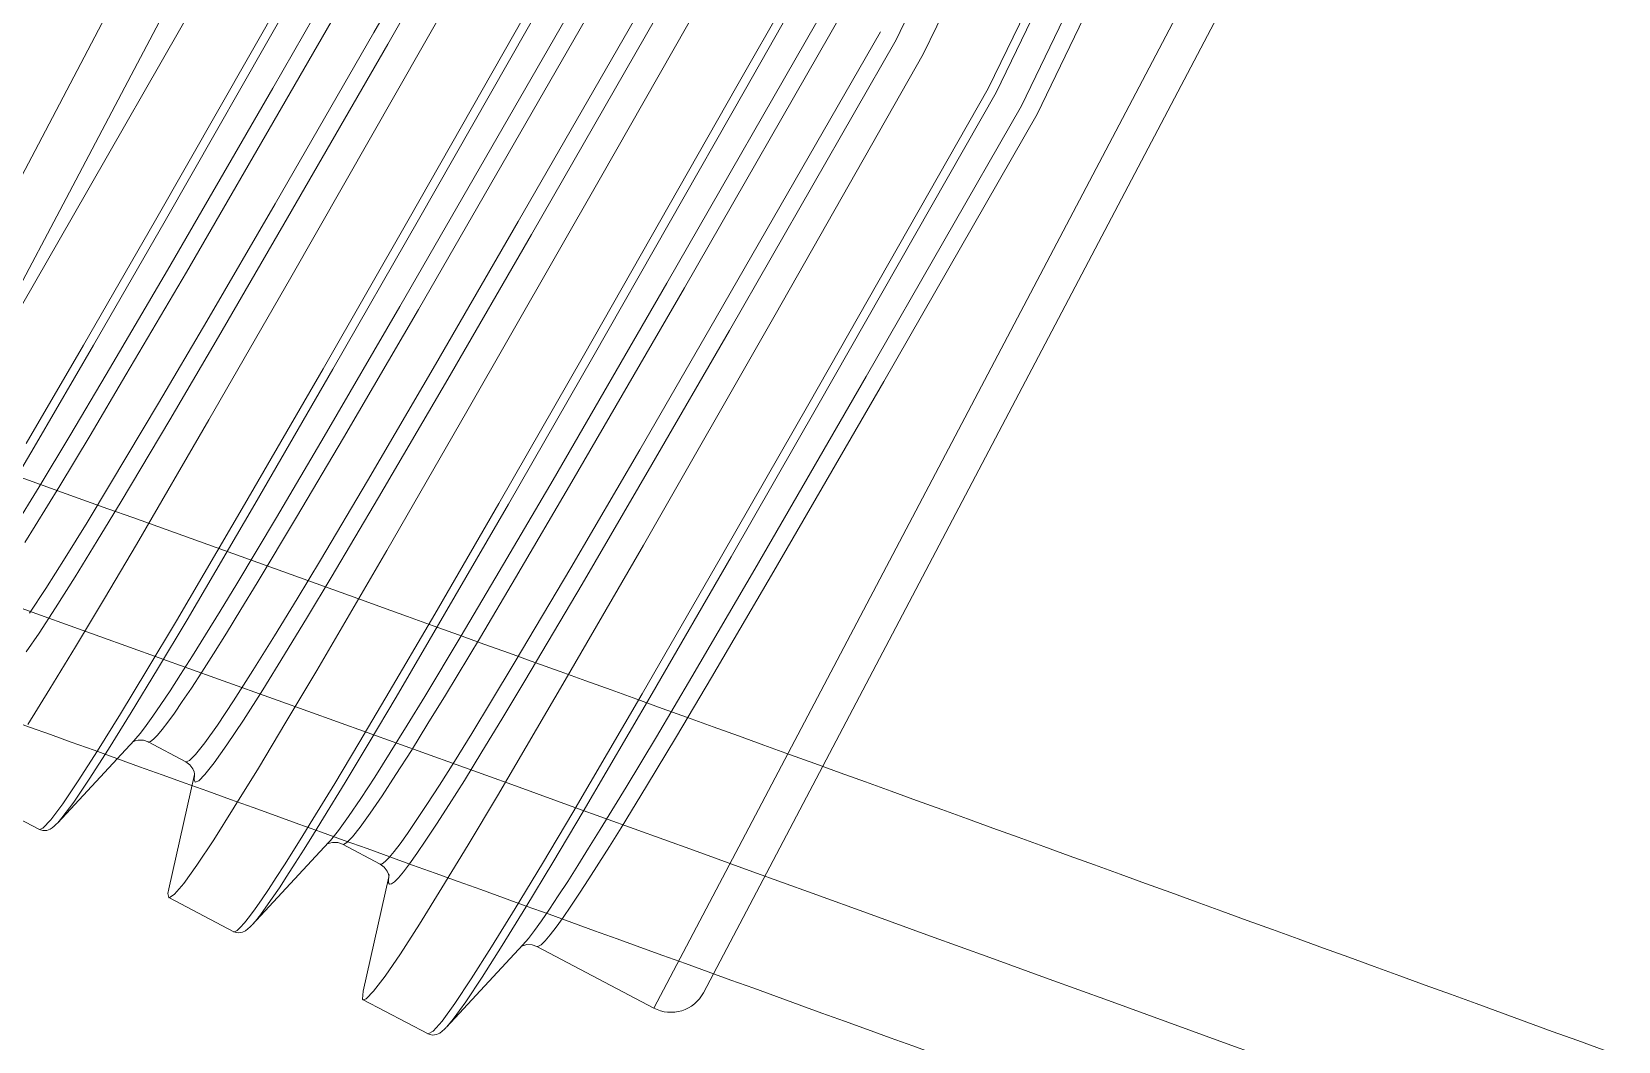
# Model space of a CAD drawing. Header units: metres. Extents: x 1628 to 1845, y 824 to 931.
# Drawn here: x 1653.5112 to 1653.5749, y 914.2923 to 914.3328 of the extents above; entities that cross this region are included whole.
import ezdxf

# ---------------------------------------------------------------- set-up
doc = ezdxf.new("R2010")
doc.units = ezdxf.units.M
doc.header["$LTSCALE"] = 0.15
doc.layers.add('hidrosanitário', color=26, linetype='Continuous', lineweight=0)

msp = doc.modelspace()

# ---------------------------------------------------------------- linework, layer by layer
at = {"layer": 'hidrosanitário', "linetype": 'Continuous'}
for p, q in [((1653.55432334731, 914.3280807217934), (1653.572456048386, 914.362523846971)), ((1653.555623087883, 914.3273964689229), (1653.573071536061, 914.3605398534755)), ((1653.551739885473, 914.3446275087972), (1653.545911002907, 914.3325094292825)), ((1653.555971254081, 914.3436701332143), (1653.549605564336, 914.3305644147795)), ((1653.556232593618, 914.3434028942606), (1653.549919606285, 914.330399086321)), ((1653.547000852374, 914.3319356743023), (1653.552260752908, 914.3427593247002)), ((1653.527549577315, 914.3421758645982), (1653.520894633014, 914.330574959713)), ((1653.528177722959, 914.3418451751681), (1653.52159705978, 914.330387277198)), ((1653.524954806159, 914.3328066051008), (1653.529685970262, 914.3410511532156)), ((1653.550944906762, 914.3298593133775), (1653.556374866956, 914.341145121688)), ((1653.525508938753, 914.3323372421673), (1653.530314116141, 914.3407204636758)), ((1653.55157305327, 914.3295286235061), (1653.5569325918, 914.3406825595277)), ((1653.526369396554, 914.3253428190033), (1653.534008686069, 914.3387754446981)), ((1653.526741073471, 914.3252850224471), (1653.534322722682, 914.3386101190495)), ((1653.535348020773, 914.3380703473615), (1653.526000065335, 914.3218042307178)), ((1653.535976166394, 914.3377396579442), (1653.526737746318, 914.3216835228181)), ((1653.530747788324, 914.3252171876834), (1653.537484413697, 914.3369456359915)), ((1653.531276128226, 914.3246988306123), (1653.53811256011, 914.3366149461706)), ((1653.528946912038, 914.3358200938733), (1653.521622643282, 914.3229670677665)), ((1653.539202384299, 914.3360412044976), (1653.534051302235, 914.3269755874082)), ((1653.514957857641, 914.3306106862824), (1653.51740476006, 914.3352585854545)), ((1653.518188568931, 914.3347194830553), (1653.512851534445, 914.3253763533585)), ((1653.516186415578, 914.3252780270236), (1653.521511833657, 914.3346110341006)), ((1653.516571271945, 914.3252452436204), (1653.521867939376, 914.3345235023885)), ((1653.539524963214, 914.3306511464202), (1653.541807147224, 914.3346699181452)), ((1653.539864578327, 914.330532691582), (1653.5421211834, 914.3345045927267)), ((1653.514464965034, 914.333980158548), (1653.511489266048, 914.3283278085637)), ((1653.543146464174, 914.3339648301553), (1653.536713903534, 914.3227502996483)), ((1653.543774609829, 914.3336341407198), (1653.537413408378, 914.3225570708414)), ((1653.52098969448, 914.3259305978656), (1653.524954806159, 914.3328066051008)), ((1653.538689690108, 914.321360527375), (1653.545282857133, 914.3328401187673)), ((1653.539219699376, 914.320845374235), (1653.545911002907, 914.3325094292825)), ((1653.521493042344, 914.3253647684423), (1653.525508938753, 914.3323372421673)), ((1653.547000852374, 914.3319356743023), (1653.541054664175, 914.3214733223931)), ((1653.512605260006, 914.3261419193559), (1653.514957857641, 914.3306106862824)), ((1653.533363772033, 914.3198291233639), (1653.539524963214, 914.3306511464202)), ((1653.520894633014, 914.330574959713), (1653.516670458334, 914.3232724003028)), ((1653.52159705978, 914.330387277198), (1653.517428285286, 914.3231899510574)), ((1653.533734695571, 914.3197706890619), (1653.539864578327, 914.330532691582)), ((1653.542403858118, 914.3178988200762), (1653.549605564336, 914.3305644147795)), ((1653.542772088154, 914.3178346199747), (1653.549919606285, 914.330399086321)), ((1653.550944906762, 914.3298593133775), (1653.544713958563, 914.3189951879422)), ((1653.551573053265, 914.3295286234957), (1653.545410965372, 914.3187971923312)), ((1653.511489266048, 914.3283278085637), (1653.508670897034, 914.3229743073757)), ((1653.55432334731, 914.3280807217934), (1653.536190646234, 914.293637596616)), ((1653.534051302235, 914.3269755874082), (1653.528689281106, 914.3175849954996)), ((1653.555623087883, 914.3273964689229), (1653.538174639704, 914.2942530843702)), ((1653.510376557846, 914.3219084922932), (1653.512605260006, 914.3261419193559)), ((1653.518252104524, 914.3212235781157), (1653.52098969448, 914.3259305978656)), ((1653.512851534445, 914.3253763533585), (1653.509662905121, 914.3198492647091)), ((1653.513298345956, 914.3202578185151), (1653.516186415578, 914.3252780270236)), ((1653.513696660081, 914.3202509764978), (1653.516571271945, 914.3252452436204)), ((1653.518721004778, 914.3205923166142), (1653.521493042344, 914.3253647684423)), ((1653.522914475524, 914.3193071596856), (1653.526369396554, 914.3253428190033)), ((1653.523305622822, 914.3192862703377), (1653.526741073471, 914.3252850224471)), ((1653.527429311411, 914.3194830412881), (1653.530747788324, 914.3252171876834)), ((1653.527915486135, 914.3188845908458), (1653.531276128226, 914.3246988306123)), ((1653.516670458334, 914.3232724003028), (1653.514215821941, 914.3190800743623)), ((1653.517428285286, 914.3231899510574), (1653.515005935755, 914.3190589558749)), ((1653.521622643282, 914.3229670677665), (1653.518334965917, 914.3172518370386)), ((1653.536713903534, 914.3227502996483), (1653.532142591537, 914.3148471176582)), ((1653.537413408378, 914.3225570708414), (1653.532902035626, 914.314767744844)), ((1653.526000065335, 914.3218042307178), (1653.522961073563, 914.3165852459997)), ((1653.526737746318, 914.3216835228181), (1653.523738694313, 914.316540405619)), ((1653.516314956054, 914.3179278014554), (1653.518252104524, 914.3212235781157)), ((1653.535622168091, 914.3160563063475), (1653.538689690108, 914.321360527375)), ((1653.541054664175, 914.3214733223931), (1653.535769972081, 914.3122296172396)), ((1653.516759930807, 914.3172510911045), (1653.518721004778, 914.3205923166142)), ((1653.53611314445, 914.3154670040967), (1653.539219699376, 914.320845374235)), ((1653.511001367506, 914.3163031883814), (1653.513298345956, 914.3202578185151)), ((1653.51141039766, 914.3163169873151), (1653.513696660081, 914.3202509764978)), ((1653.529963196029, 914.3138982185765), (1653.533363772033, 914.3198291233639)), ((1653.530351142497, 914.313872445543), (1653.533734695571, 914.3197706890619)), ((1653.519766009371, 914.3138558107223), (1653.522914475524, 914.3193071596856)), ((1653.520173806866, 914.3138665589347), (1653.523305622822, 914.3192862703377)), ((1653.52469237084, 914.3148033034388), (1653.527429311411, 914.3194830412881)), ((1653.514215821941, 914.3190800743623), (1653.512754028326, 914.3166146954522)), ((1653.515005935755, 914.3190589558749), (1653.513563381726, 914.3166301235599)), ((1653.525144451135, 914.314140090557), (1653.527915486135, 914.3188845908458)), ((1653.544713958563, 914.3189951879422), (1653.540246833167, 914.3112669539184)), ((1653.545410965372, 914.3187971923312), (1653.541002362588, 914.3111801253274)), ((1653.514390746117, 914.3147015610407), (1653.516314956054, 914.3179278014554)), ((1653.538907613212, 914.3117861006858), (1653.542403858118, 914.3178988200762)), ((1653.514812509935, 914.3139807663133), (1653.516759930807, 914.3172510911045)), ((1653.518334965917, 914.3172518370386), (1653.515426189254, 914.312256329436)), ((1653.528689281106, 914.3175849954996), (1653.525475176247, 914.3120095159888)), ((1653.539295225336, 914.3117587162446), (1653.542772088154, 914.3178346199747)), ((1653.512754028326, 914.3166146954522), (1653.511520949247, 914.3145632414128)), ((1653.513563381726, 914.3166301235599), (1653.512346522527, 914.314609479442)), ((1653.522961073563, 914.3165852459997), (1653.521048393993, 914.3133421635448)), ((1653.509599195208, 914.3132392405853), (1653.51141039766, 914.3163169873151)), ((1653.523738694313, 914.316540405619), (1653.521851188996, 914.3133451409271)), ((1653.532851006892, 914.3113099630359), (1653.535622168091, 914.3160563063475)), ((1653.53330738111, 914.3106549308341), (1653.53611314445, 914.3154670040967)), ((1653.513443510986, 914.3131405766039), (1653.514390746117, 914.3147015610407)), ((1653.522809352057, 914.3116290522071), (1653.52469237084, 914.3148033034388)), ((1653.532142591537, 914.3148471176582), (1653.529852715458, 914.310936905204)), ((1653.532902035626, 914.314767744844), (1653.530642277832, 914.3109147441162)), ((1653.511520949247, 914.3145632414128), (1653.510520891578, 914.3129276979348)), ((1653.512346522527, 914.314609479442), (1653.5113595977, 914.3129988820242)), ((1653.523238524355, 914.3109223254833), (1653.525144451135, 914.314140090557)), ((1653.513854139306, 914.3123986305895), (1653.514812509935, 914.3139807663133)), ((1653.517032801055, 914.3091924882133), (1653.519766009371, 914.3138558107223)), ((1653.517454431083, 914.3092295099814), (1653.520173806866, 914.3138665589347)), ((1653.527393226705, 914.3094558197893), (1653.529963196029, 914.3138982185765)), ((1653.527793948341, 914.309454582115), (1653.530351142497, 914.313872445543)), ((1653.5113595977, 914.3129988820242), (1653.510945109542, 914.3123331052298)), ((1653.512564871063, 914.311717453922), (1653.513443510986, 914.3131405766039)), ((1653.521048393993, 914.3133421635448), (1653.519449414957, 914.3106724740226)), ((1653.521851188996, 914.3133451409271), (1653.520273248708, 914.3107154143679)), ((1653.512965433389, 914.3109563862145), (1653.513854139306, 914.3123986305895)), ((1653.515426189254, 914.312256329436), (1653.514140373818, 914.3100787804033)), ((1653.535769972081, 914.3122296172396), (1653.532633696851, 914.3068019753641)), ((1653.511787297041, 914.3104877645487), (1653.512564871063, 914.311717453922)), ((1653.521870837183, 914.3100688996715), (1653.522809352057, 914.3116290522071)), ((1653.525475176247, 914.3120095159888), (1653.522658848133, 914.3071896147071)), ((1653.535719786905, 914.306259342685), (1653.538907613212, 914.3117861006858)), ((1653.53612454987, 914.3062645344503), (1653.539295225336, 914.3117587162446)), ((1653.512179263724, 914.3097103640009), (1653.512965433389, 914.3109563862145)), ((1653.522288837114, 914.3093409529733), (1653.523238524355, 914.3109223254833)), ((1653.529852715458, 914.310936905204), (1653.528419532976, 914.3085186807607)), ((1653.530642277832, 914.3109147441162), (1653.5292279572, 914.3085323489208)), ((1653.530588669939, 914.3074915681459), (1653.532851006892, 914.3113099630359)), ((1653.540246833167, 914.3112669539184), (1653.537713408464, 914.30693702184)), ((1653.541002362588, 914.3111801253274), (1653.538502240159, 914.306913453682)), ((1653.511133969201, 914.309488773288), (1653.511787297041, 914.3104877645487)), ((1653.519449414957, 914.3106724740226), (1653.518782458175, 914.309575713075)), ((1653.520273248708, 914.3107154143679), (1653.519615057242, 914.309635303568)), ((1653.531017491442, 914.3067841941056), (1653.53330738111, 914.3106549308341)), ((1653.51151906054, 914.3086983077624), (1653.512179263724, 914.3097103640009)), ((1653.514140373818, 914.3100787804033), (1653.512979370146, 914.3081383117246)), ((1653.518782458175, 914.309575713075), (1653.518194524607, 914.3086204495476)), ((1653.519615057242, 914.309635303568), (1653.519034840661, 914.3086946988251)), ((1653.520962347174, 914.308579137321), (1653.521870837183, 914.3100688996715)), ((1653.515844937893, 914.3072003236762), (1653.517032801055, 914.3091924882133)), ((1653.516272281083, 914.3072481961328), (1653.517454431083, 914.3092295099814)), ((1653.521369751293, 914.3078310656097), (1653.522288837114, 914.3093409529733)), ((1653.52543515785, 914.3061093584834), (1653.527393226705, 914.3094558197893)), ((1653.525845878323, 914.3061272781522), (1653.527793948341, 914.309454582115)), ((1653.511002024707, 914.3079427647333), (1653.51151906054, 914.3086983077624)), ((1653.518194524607, 914.3086204495476), (1653.517669729307, 914.3077796778521)), ((1653.519034840661, 914.3086946988251), (1653.518516921006, 914.3078669877)), ((1653.520097464243, 914.307187706981), (1653.520962347174, 914.308579137321)), ((1653.528419532976, 914.3085186807607), (1653.526996965148, 914.3061529580104)), ((1653.5292279572, 914.3085323489208), (1653.527824098324, 914.3062021668752)), ((1653.512979370146, 914.3081383117246), (1653.511951311774, 914.3064503730807)), ((1653.517669729307, 914.3077796778521), (1653.517194046883, 914.307030405862)), ((1653.518516921006, 914.3078669877), (1653.518047455266, 914.307129524299)), ((1653.520495058622, 914.3064210016369), (1653.521369751293, 914.3078310656097)), ((1653.51478749816, 914.3054559081538), (1653.515844937893, 914.3072003236762)), ((1653.515219687229, 914.3055129839636), (1653.516272281083, 914.3072481961328)), ((1653.517194046883, 914.307030405862), (1653.516771880624, 914.3063791804357)), ((1653.518047455266, 914.307129524299), (1653.517630787784, 914.3064887437636)), ((1653.519326189607, 914.3059806626416), (1653.520097464243, 914.307187706981)), ((1653.522658848133, 914.3071896147071), (1653.521425464074, 914.3051116592474)), ((1653.529675307985, 914.3059733409186), (1653.530588669939, 914.3074915681459)), ((1653.511951311774, 914.3064503730807), (1653.511063304202, 914.3050284613907)), ((1653.517630787784, 914.3064887437636), (1653.517266195637, 914.3059426823593)), ((1653.519715382515, 914.3051979969614), (1653.520495058622, 914.3064210016369)), ((1653.532633696851, 914.3068019753641), (1653.529913509145, 914.3021646931034)), ((1653.530093269103, 914.3052453361606), (1653.531017491442, 914.3067841941056)), ((1653.537713408464, 914.30693702184), (1653.536290765704, 914.3045352614249)), ((1653.538502240159, 914.306913453682), (1653.537098310903, 914.3045472412664)), ((1653.516402498711, 914.3058240207374), (1653.516083188981, 914.3053597447777)), ((1653.516771880624, 914.3063791804357), (1653.516402498711, 914.3058240207374)), ((1653.517266195637, 914.3059426823593), (1653.516951002251, 914.3054862256158)), ((1653.5186757912, 914.3050039666605), (1653.519326189607, 914.3059806626416)), ((1653.524349190449, 914.3042751709427), (1653.52543515785, 914.3061093584834)), ((1653.52476565026, 914.3043040422835), (1653.525845878323, 914.3061272781522)), ((1653.526996965148, 914.3061529580104), (1653.526288624105, 914.304993766634)), ((1653.527824098324, 914.3062021668752), (1653.527125061622, 914.3050606495099)), ((1653.528880958814, 914.3046692515927), (1653.529675307985, 914.3059733409186)), ((1653.532932601703, 914.3014935767192), (1653.535719786905, 914.306259342685)), ((1653.533351746527, 914.3015260849575), (1653.53612454987, 914.3062645344503)), ((1653.51386781785, 914.3039731689714), (1653.51478749816, 914.3054559081538)), ((1653.514303949002, 914.3040377313528), (1653.515219687229, 914.3055129839636)), ((1653.516083188981, 914.3053597447777), (1653.515813105236, 914.3049836242819)), ((1653.516684373473, 914.3051166681398), (1653.516458329266, 914.3048215331244)), ((1653.516951002251, 914.3054862256158), (1653.516684373473, 914.3051166681398)), ((1653.519058315778, 914.3042086294868), (1653.519715382515, 914.3051979969614)), ((1653.529289651301, 914.303923639955), (1653.530093269103, 914.3052453361606)), ((1653.515584162817, 914.304682983754), (1653.51539183605, 914.3044513249565)), ((1653.515813105236, 914.3049836242819), (1653.515584162817, 914.304682983754)), ((1653.516268401207, 914.3045944310352), (1653.516113761313, 914.3044344173493)), ((1653.516458329266, 914.3048215331244), (1653.516268401207, 914.3045944310352)), ((1653.518164028495, 914.30428422464), (1653.5186757912, 914.3050039666605)), ((1653.521425464074, 914.3051116592474), (1653.520320499605, 914.3032776372197)), ((1653.526288624105, 914.304993766634), (1653.525611627262, 914.3039026833897)), ((1653.527125061622, 914.3050606495099), (1653.526456940877, 914.3039864266093)), ((1653.528183390641, 914.3035410884784), (1653.528880958814, 914.3046692515927)), ((1653.536290765704, 914.3045352614249), (1653.535074408857, 914.302507917198)), ((1653.537098310903, 914.3045472412664), (1653.535897946525, 914.3025502762603)), ((1653.515335353064, 914.304388859845), (1653.512264269044, 914.3010814055133)), ((1653.513092137366, 914.3027639600662), (1653.51386781785, 914.3039731689714)), ((1653.513531276383, 914.3028342345197), (1653.514303949002, 914.3040377313528)), ((1653.515292502899, 914.3043328401732), (1653.51527118378, 914.304319778751)), ((1653.515368853174, 914.3043664794509), (1653.515292502899, 914.3043328401732)), ((1653.51539183605, 914.3044513249565), (1653.515335353064, 914.304388859845)), ((1653.515497688288, 914.3043964572171), (1653.515368853174, 914.3043664794509)), ((1653.515702049248, 914.3043897911643), (1653.515497688288, 914.3043964572171)), ((1653.515894079994, 914.304322796701), (1653.515702049248, 914.3043897911643)), ((1653.515893854461, 914.3043229120785), (1653.517402101746, 914.3035288901356)), ((1653.515909313911, 914.3043176776446), (1653.515894070552, 914.3043227989815)), ((1653.515993587775, 914.3043413401558), (1653.515909313911, 914.3043176776446)), ((1653.516113761313, 914.3044344173493), (1653.515993587775, 914.3043413401558)), ((1653.517797097767, 914.3038235763761), (1653.518164028495, 914.30428422464)), ((1653.51854178892, 914.3034798329154), (1653.519058315778, 914.3042086294868)), ((1653.52338237956, 914.3026612372016), (1653.524349190449, 914.3042751709427)), ((1653.523804043529, 914.3027000072598), (1653.52476565026, 914.3043040422835)), ((1653.525611627262, 914.3039026833897), (1653.524985991091, 914.3029147534426)), ((1653.526456940877, 914.3039864266093), (1653.525839482274, 914.30301403056)), ((1653.528584124043, 914.302780357023), (1653.529289651301, 914.303923639955)), ((1653.517399501566, 914.3035303586121), (1653.51740187618, 914.3035290096138)), ((1653.517565554784, 914.3034088820286), (1653.517401869937, 914.3035290431176)), ((1653.51740187618, 914.3035290096138), (1653.517414734705, 914.3035242314781)), ((1653.517414734705, 914.3035242314781), (1653.517552950561, 914.3035818120188)), ((1653.517552950561, 914.3035818120188), (1653.517797097767, 914.3038235763761)), ((1653.517686782442, 914.3032442612382), (1653.517565554784, 914.3034088820286)), ((1653.517735103741, 914.3031209360274), (1653.517686782442, 914.3032442612382)), ((1653.518171984413, 914.3030137242379), (1653.51854178892, 914.3034798329154)), ((1653.520320499605, 914.3032776372197), (1653.519351654924, 914.3017021751753)), ((1653.52758435321, 914.3025898484116), (1653.528183390641, 914.3035410884784)), ((1653.512465596572, 914.3018380417145), (1653.513092137366, 914.3027639600662)), ((1653.512906786051, 914.3019122096657), (1653.513531276383, 914.3028342345197)), ((1653.51672177346, 914.2984248750636), (1653.51775193681, 914.30301376427)), ((1653.517750636498, 914.3030387586919), (1653.517735103741, 914.3031209360274)), ((1653.517752591449, 914.3029950022433), (1653.517736235674, 914.3028043518668)), ((1653.517736235674, 914.3028043518668), (1653.517788375093, 914.3027120112863)), ((1653.517752683202, 914.3029994172189), (1653.517750636498, 914.3030387586919)), ((1653.517755233873, 914.3030159780064), (1653.517752584455, 914.3029946656832)), ((1653.517752584455, 914.3029946656832), (1653.517752683202, 914.3029994172189)), ((1653.517788375093, 914.3027120112863), (1653.517926553131, 914.3027695203255)), ((1653.517926553131, 914.3027695203255), (1653.518171984413, 914.3030137242379)), ((1653.522509627662, 914.3012259154111), (1653.52338237956, 914.3026612372016)), ((1653.522936005884, 914.3012736300843), (1653.523804043529, 914.3027000072598)), ((1653.524985991091, 914.3029147534426), (1653.524424114971, 914.3020520071759)), ((1653.525839482274, 914.30301403056), (1653.525284917472, 914.3021651728116)), ((1653.527080363833, 914.3018072126456), (1653.52758435321, 914.3025898484116)), ((1653.527978434091, 914.301816478973), (1653.528584124043, 914.302780357023)), ((1653.511531494211, 914.3008096041253), (1653.5089267562, 914.3021808773619)), ((1653.524424114971, 914.3020520071759), (1653.523936719826, 914.3013330255912)), ((1653.525284917472, 914.3021651728116), (1653.524803821301, 914.3014581568641)), ((1653.529913509145, 914.3021646931034), (1653.528734154021, 914.3001893657834)), ((1653.535074408857, 914.302507917198), (1653.534034303419, 914.300802555555)), ((1653.535897946525, 914.3025502762603), (1653.534871496713, 914.3008708546495)), ((1653.511992185207, 914.301202986886), (1653.512465596572, 914.3018380417145)), ((1653.512434451945, 914.3012791997426), (1653.512906786051, 914.3019122096657)), ((1653.519351654924, 914.3017021751753), (1653.518525577643, 914.3003979002765)), ((1653.523936719826, 914.3013330255912), (1653.523532262659, 914.3007716800394)), ((1653.524803821301, 914.3014581568641), (1653.524404535229, 914.3009066342065)), ((1653.526656294789, 914.301166593383), (1653.527080363833, 914.3018072126456)), ((1653.527469028462, 914.3010235537522), (1653.527978434091, 914.301816478973)), ((1653.531714289093, 914.2994436658914), (1653.532932601703, 914.3014935767192)), ((1653.53213944442, 914.2994875903587), (1653.533351746527, 914.3015260849575)), ((1653.511528785222, 914.3008111533588), (1653.51153149393, 914.3008096042736)), ((1653.511674039175, 914.300765064012), (1653.511528876321, 914.3008111871557)), ((1653.51153149393, 914.3008096042736), (1653.511674689187, 914.3008640956509)), ((1653.511831371891, 914.3007744734873), (1653.511674039175, 914.300765064012)), ((1653.511674689187, 914.3008640956509), (1653.511992185207, 914.301202986886)), ((1653.511957849585, 914.3008234093313), (1653.511831371891, 914.3007744734873)), ((1653.512047851856, 914.3008808925633), (1653.511957849585, 914.3008234093313)), ((1653.512124589685, 914.3009433479133), (1653.512047851856, 914.3008808925633)), ((1653.512203541647, 914.3010181488171), (1653.512124589685, 914.3009433479133)), ((1653.512264073863, 914.3010812343236), (1653.512203541647, 914.3010181488171)), ((1653.512264220156, 914.3010813528415), (1653.512434451945, 914.3012791997426)), ((1653.522105944028, 914.3005714569458), (1653.522509627662, 914.3012259154111)), ((1653.522534484119, 914.3006232684043), (1653.522936005884, 914.3012736300843)), ((1653.523532262659, 914.3007716800394), (1653.523213231832, 914.300372050373)), ((1653.524404535229, 914.3009066342065), (1653.524089511676, 914.3005146156634)), ((1653.526302389896, 914.3006503050683), (1653.526656294789, 914.301166593383)), ((1653.527040582575, 914.3003746195436), (1653.527469028462, 914.3010235537522)), ((1653.534034303419, 914.300802555555), (1653.533569939091, 914.3000530390409)), ((1653.534871496713, 914.3008708546495), (1653.534413217675, 914.3001328975661)), ((1653.518525577643, 914.3003979002765), (1653.517847811388, 914.2993753426558)), ((1653.523133796846, 914.3002833429935), (1653.520062648209, 914.2969758190447)), ((1653.521724629096, 914.2999604556444), (1653.522105944028, 914.3005714569458)), ((1653.522155186255, 914.3000160880599), (1653.522534484119, 914.3006232684043)), ((1653.523091027873, 914.3002273703019), (1653.523069627634, 914.3002142619766)), ((1653.523167403309, 914.3002610084748), (1653.523091027873, 914.3002273703019)), ((1653.523213231832, 914.300372050373), (1653.523133796846, 914.3002833429935)), ((1653.523296211224, 914.3002909630231), (1653.523167403309, 914.3002610084748)), ((1653.523500400707, 914.3002843044778), (1653.523296211224, 914.3002909630231)), ((1653.523692481034, 914.3002173098805), (1653.523500400707, 914.3002843044778)), ((1653.523692492216, 914.3002172930915), (1653.523690753329, 914.3002182426924)), ((1653.523692297891, 914.3002173948566), (1653.525200545201, 914.2994233729007)), ((1653.523728177688, 914.3002117263), (1653.523692492216, 914.3002172930915)), ((1653.523865071836, 914.3002876881321), (1653.523728177688, 914.3002117263)), ((1653.524089511676, 914.3005146156634), (1653.523865071836, 914.3002876881321)), ((1653.525763078822, 914.2999195580035), (1653.526007439182, 914.3002392540104)), ((1653.526007439182, 914.3002392540104), (1653.526302389896, 914.3006503050683)), ((1653.526683207757, 914.2998517391075), (1653.527040582575, 914.3003746195436)), ((1653.528734154021, 914.3001893657834), (1653.527686643823, 914.2984644783305)), ((1653.533569939091, 914.3000530390409), (1653.533136722598, 914.2993626758694)), ((1653.534413217675, 914.3001328975661), (1653.533985668198, 914.2994532991818)), ((1653.521032695172, 914.2988759976092), (1653.521366576783, 914.2993946928013)), ((1653.521366576783, 914.2993946928013), (1653.521724629096, 914.2999604556444)), ((1653.521466830445, 914.2989384018103), (1653.521799001584, 914.2994538609523)), ((1653.521799001584, 914.2994538609523), (1653.522155186255, 914.3000160880599)), ((1653.525364163782, 914.2993031815956), (1653.525200338327, 914.2994234906705)), ((1653.525200406122, 914.2994234463958), (1653.525206665225, 914.29942065039)), ((1653.525206665225, 914.29942065039), (1653.525286669834, 914.2994344515778)), ((1653.525286669834, 914.2994344515778), (1653.525405343956, 914.2995211583566)), ((1653.525405343956, 914.2995211583566), (1653.525563900727, 914.2996823750505)), ((1653.525563900727, 914.2996823750505), (1653.525763078822, 914.2999195580035)), ((1653.526139161389, 914.2991119957587), (1653.526385555303, 914.2994355552296)), ((1653.526385555303, 914.2994355552296), (1653.526683207757, 914.2998517391075)), ((1653.530624767476, 914.2976383581772), (1653.531714289093, 914.2994436658914)), ((1653.531055082369, 914.2976920823551), (1653.53213944442, 914.2994875903587)), ((1653.533985668198, 914.2994532991818), (1653.533585550699, 914.2988271946238)), ((1653.517847811388, 914.2993753426558), (1653.517322752924, 914.2986428539871)), ((1653.520723810238, 914.2984061134778), (1653.521032695172, 914.2988759976092)), ((1653.521159493648, 914.2984714436302), (1653.521466830445, 914.2989384018103)), ((1653.524520216896, 914.2943193578394), (1653.525550380709, 914.2989082491113)), ((1653.525485313019, 914.2991385646433), (1653.525364163782, 914.2993031815956)), ((1653.525533574902, 914.2990153128353), (1653.525485313019, 914.2991385646433)), ((1653.525549082385, 914.2989332211296), (1653.525533574902, 914.2990153128353)), ((1653.525570746913, 914.2989990595565), (1653.525536614736, 914.2987997722612)), ((1653.525536614736, 914.2987997722612), (1653.525539372582, 914.2986681717102)), ((1653.525551126146, 914.2988939113307), (1653.525549082385, 914.2989332211296)), ((1653.525553678025, 914.2989104862838), (1653.525551027738, 914.298889169515)), ((1653.525551027738, 914.298889169515), (1653.525551126146, 914.2988939113307)), ((1653.525779128676, 914.2987092301903), (1653.525938554409, 914.2988720980138)), ((1653.525938554409, 914.2988720980138), (1653.526139161389, 914.2991119957587)), ((1653.533136722598, 914.2993626758694), (1653.532731314504, 914.2987265215856)), ((1653.533585550699, 914.2988271946238), (1653.533208965964, 914.2982493144132)), ((1653.516689939233, 914.2982354071223), (1653.51672177346, 914.2984248750636)), ((1653.516725199635, 914.2980753601378), (1653.516689939233, 914.2982354071223)), ((1653.516953618164, 914.2982065429046), (1653.516742417293, 914.2980702277646)), ((1653.517322752924, 914.2986428539871), (1653.516953618164, 914.2982065429046)), ((1653.520441063148, 914.2979873177705), (1653.520723810238, 914.2984061134778)), ((1653.520878124491, 914.2980552483755), (1653.521159493648, 914.2984714436302)), ((1653.525539372582, 914.2986681717102), (1653.525580344379, 914.2986085207358)), ((1653.525580344379, 914.2986085207358), (1653.525660133493, 914.2986219130726)), ((1653.525660133493, 914.2986219130726), (1653.525779128676, 914.2987092301903)), ((1653.527686643823, 914.2984644783305), (1653.526778234466, 914.2970038133815)), ((1653.532349766516, 914.2981392134072), (1653.53199786486, 914.2976107363195)), ((1653.532731314504, 914.2987265215856), (1653.532349766516, 914.2981392134072)), ((1653.533208965964, 914.2982493144132), (1653.532861622204, 914.2977294953228)), ((1653.516742417293, 914.2980702277646), (1653.516725199635, 914.2980753601378)), ((1653.51932993709, 914.296704087194), (1653.516725199635, 914.2980753601378)), ((1653.519957849515, 914.2973114884267), (1653.520185324305, 914.2976215623573)), ((1653.520185324305, 914.2976215623573), (1653.520441063148, 914.2979873177705)), ((1653.520397122406, 914.2973835783446), (1653.520623585442, 914.2976917526573)), ((1653.520623585442, 914.2976917526573), (1653.520878124491, 914.2980552483755)), ((1653.529671431315, 914.2960917290561), (1653.530624767476, 914.2976383581772)), ((1653.530106015499, 914.2961535618115), (1653.531055082369, 914.2976920823551)), ((1653.53199786486, 914.2976107363195), (1653.53167853176, 914.2971465104488)), ((1653.532861622204, 914.2977294953228), (1653.532546400889, 914.297273080108)), ((1653.519461923018, 914.2967498805201), (1653.519594142499, 914.2968716339838)), ((1653.519594142499, 914.2968716339838), (1653.519760197728, 914.2970602951932)), ((1653.519760197728, 914.2970602951932), (1653.519957849515, 914.2973114884267)), ((1653.519987351276, 914.2968980417804), (1653.519899103894, 914.2968171506182)), ((1653.520058257455, 914.2969711027638), (1653.519987351276, 914.2968980417804)), ((1653.520062644553, 914.2969758151057), (1653.520200280426, 914.2971338987718)), ((1653.520200280426, 914.2971338987718), (1653.520397122406, 914.2973835783446)), ((1653.526778234466, 914.2970038133815), (1653.526015106229, 914.2958191103985)), ((1653.53167853176, 914.2971465104488), (1653.531395211444, 914.2967525891363)), ((1653.532266699092, 914.2968860324518), (1653.532026903193, 914.2965751704528)), ((1653.532546400889, 914.297273080108), (1653.532266699092, 914.2968860324518)), ((1653.519515199935, 914.296656402938), (1653.519326430534, 914.2967061443571)), ((1653.519326436987, 914.2967061376653), (1653.519329937128, 914.2967040871736)), ((1653.519329937128, 914.2967040871736), (1653.519365896934, 914.2966996772554)), ((1653.519365896934, 914.2966996772554), (1653.519461923018, 914.2967498805201)), ((1653.519676565627, 914.2966827116497), (1653.519515199935, 914.296656402938)), ((1653.5198027597, 914.2967452853813), (1653.519676565627, 914.2966827116497)), ((1653.519899103894, 914.2968171506182), (1653.5198027597, 914.2967452853813)), ((1653.531152349555, 914.2964359031216), (1653.530932240163, 914.2961778256424)), ((1653.531395211444, 914.2967525891363), (1653.531152349555, 914.2964359031216)), ((1653.531824142753, 914.2963379854136), (1653.531660459885, 914.2961796735776)), ((1653.532026903193, 914.2965751704528), (1653.531824142753, 914.2963379854136)), ((1653.526015106229, 914.2958191103985), (1653.525402315967, 914.29491997489)), ((1653.530932240163, 914.2961778256424), (1653.527861088556, 914.2928702984937)), ((1653.528860711814, 914.2948160154065), (1653.529671431315, 914.2960917290561)), ((1653.529298642369, 914.2948842036112), (1653.530106015499, 914.2961535618115)), ((1653.530889348632, 914.2961217836419), (1653.530868073039, 914.2961087468748)), ((1653.530965707056, 914.2961554323233), (1653.530889348632, 914.2961217836419)), ((1653.531094567321, 914.2961854209129), (1653.530965707056, 914.2961554323233)), ((1653.531298969742, 914.2961787527756), (1653.531094567321, 914.2961854209129)), ((1653.531490991319, 914.2961117562145), (1653.531298969742, 914.2961787527756)), ((1653.531490741344, 914.2961118776232), (1653.536190646234, 914.293637596616)), ((1653.531492568519, 914.2961109623695), (1653.531490967466, 914.2961117593084)), ((1653.531538306361, 914.2961082576483), (1653.531492568519, 914.2961109623695)), ((1653.531660459885, 914.2961796735776), (1653.531538306361, 914.2961082576483)), ((1653.524498932128, 914.2939985791422), (1653.524520216896, 914.2943193578394)), ((1653.524943758, 914.2943138041337), (1653.524642134007, 914.294005729975)), ((1653.525402315967, 914.29491997489), (1653.524943758, 914.2943138041337)), ((1653.52819806131, 914.293821562092), (1653.528860711814, 914.2948160154065)), ((1653.528638388941, 914.2938943026104), (1653.529298642369, 914.2948842036112)), ((1653.52452364307, 914.2939698429134), (1653.524498932128, 914.2939985791422)), ((1653.524642134007, 914.294005729975), (1653.52452364307, 914.2939698429134)), ((1653.527128380705, 914.2925985698748), (1653.52452364307, 914.2939698429134)), ((1653.527687747277, 914.2931164748761), (1653.52819806131, 914.293821562092)), ((1653.528129504006, 914.2931919292237), (1653.528638388941, 914.2938943026104)), ((1653.527332878159, 914.2927066444186), (1653.527687747277, 914.2931164748761)), ((1653.527861100494, 914.2928703113544), (1653.528129504006, 914.2931919292237)), ((1653.527301717883, 914.2925514103526), (1653.527124808678, 914.2926007644617)), ((1653.527124815611, 914.2926006625244), (1653.527128380517, 914.292598569974)), ((1653.527128380517, 914.292598569974), (1653.527332878159, 914.2927066444186)), ((1653.527466573063, 914.2925744259333), (1653.527301717883, 914.2925514103526)), ((1653.52759819749, 914.2926378970367), (1653.527466573063, 914.2925744259333)), ((1653.527697329607, 914.2927114729832), (1653.52759819749, 914.2926378970367)), ((1653.527788257191, 914.2927949549871), (1653.527697329607, 914.2927114729832)), ((1653.527856037502, 914.2928648725231), (1653.527788257191, 914.2927949549871))]:
    msp.add_line(p, q, dxfattribs=at)
at = {"layer": 'hidrosanitário', "color": 252}
for radius in [0.9061456014126571, 0.9058791726019018, 0.9041094463522866, 0.9026907153113096, 0.8958214832737841, 0.8951386036019684, 0.8842056471849256]:
    msp.add_circle((1654.215407957505, 913.9917898960398), radius, dxfattribs=at)
msp.add_arc((1648.801933543188, 901.206931779423), 13.92321668157464, 67.82275560440316, 70.48964952836172, dxfattribs=at)
at = {"layer": 'hidrosanitário', "linetype": 'Continuous'}
msp.add_arc((1653.536874899104, 914.2949373371887), 0.001468852459222723, 242.2352846102572, 332.2352869207737, dxfattribs=at)
at = {"layer": 'hidrosanitário', "color": 252}
for points, start_tangent, end_tangent in [([(1653.656446179758, 914.2616979145043), (1653.591618898115, 914.2856239070527), (1653.52630746468, 914.3093593971187), (1653.462125872994, 914.3323253817955)], (-0.9372809017449234, 0.3485749721713012), (-0.9423598905055259, 0.3346010113051262)), ([(1653.652751450426, 914.2531205985035), (1653.630339292301, 914.261434237683), (1653.571204781146, 914.283160287717), (1653.512810773586, 914.3043173149242), (1653.458997099755, 914.3235547989082)], (-0.9372750671428809, 0.348590660391681), (-0.9423283767230749, 0.334689752490952))]:
    msp.add_spline(points, degree=3, dxfattribs=dict(at, start_tangent=start_tangent, end_tangent=end_tangent))

doc.saveas('drawing.dxf')
